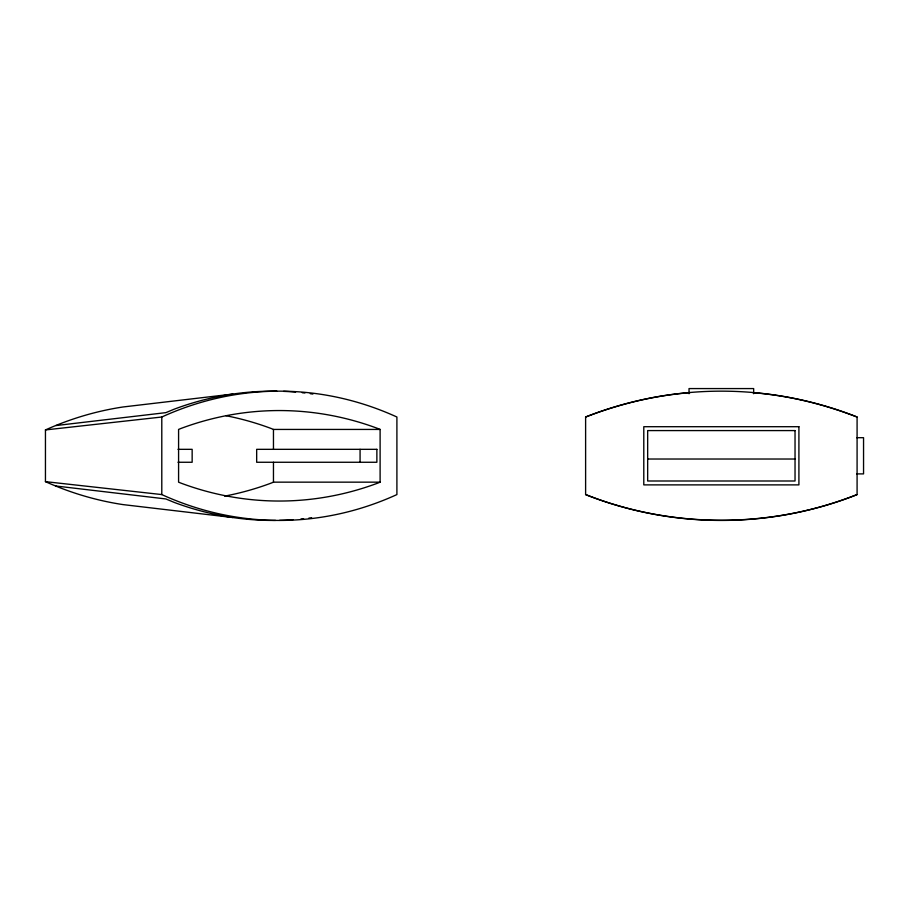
<?xml version="1.0" encoding="UTF-8"?>
<svg xmlns="http://www.w3.org/2000/svg" width="909" height="909" viewBox="0 0 909 909"><rect width="100%" height="100%" fill="white"/><g stroke="black" fill="none" stroke-linecap="round" stroke-linejoin="round"><path stroke-width="1.36" d="M232.863 517.528L122.988 504.597C96.229 500.552 70.118 492.746 45.45 481.645L45.45 429.934C70.118 418.833 96.229 411.038 122.988 406.982L232.863 394.063M380.11 482.156L378.019 483.02A369.236 319.775 90 0 1 180.675 483.02L178.584 482.156L178.584 429.434L180.675 428.571A369.236 319.775 -90 0 1 378.019 428.571L380.11 429.434L380.11 482.156L273.461 482.156L271.371 483.02A369.236 319.775 -90 0 1 224.625 496.132M752.766 392.665C788.512 395.46 823.679 404.096 857.085 417.015L857.085 494.576C770.855 528.856 671.842 528.822 585.612 494.576L585.612 417.015C619.018 404.096 654.185 395.46 689.931 392.665M55.983 425.56L165.87 412.641L174.21 409.175A369.236 319.775 -90 0 1 276.893 391.188M45.45 429.934L161.791 417.015A369.236 319.775 -90 0 1 396.903 417.015L396.903 494.576A369.236 319.775 90 0 1 161.791 494.576L45.45 481.645M225.955 415.708A369.236 319.775 -90 0 1 271.371 428.571L273.461 429.434L380.11 429.434M856.744 437.695L863.55 437.695L863.55 473.896L856.744 473.896M177.982 449.33L192.151 449.33L192.151 462.261L177.982 462.261M647.663 459.022L795.034 459.022M55.983 486.02L165.87 498.95L174.21 502.404A369.236 319.775 90 0 0 275.563 520.414M753.663 393.745L753.663 388.575L689.033 388.575L689.033 393.745M360.078 449.33L360.078 462.261M273.461 429.434L273.461 449.33M273.461 462.261L273.461 482.156M161.791 417.015L161.791 494.576M283.585 391.359A369.236 319.775 -90 0 1 295.607 392.086M302.265 392.722A369.236 319.775 -90 0 1 304.935 393.018M310.253 393.688A369.236 319.775 -90 0 1 312.901 394.063M311.582 517.721A369.236 319.775 90 0 1 308.924 518.073M303.595 518.721A369.236 319.775 90 0 1 300.936 519.005M292.937 519.698A369.236 319.775 90 0 1 279.574 520.346M585.612 417.015A369.236 369.236 0 0 1 857.085 417.015M857.085 494.576A369.236 369.236 0 0 1 585.612 494.576M798.909 426.707L643.788 426.707L643.788 484.883L798.909 484.883L798.909 426.707M795.034 430.582L647.663 430.582L647.663 480.997L795.034 480.997L795.034 430.582M376.871 449.33L256.668 449.33L256.668 462.261L376.871 462.261L376.871 449.33"/></g></svg>
